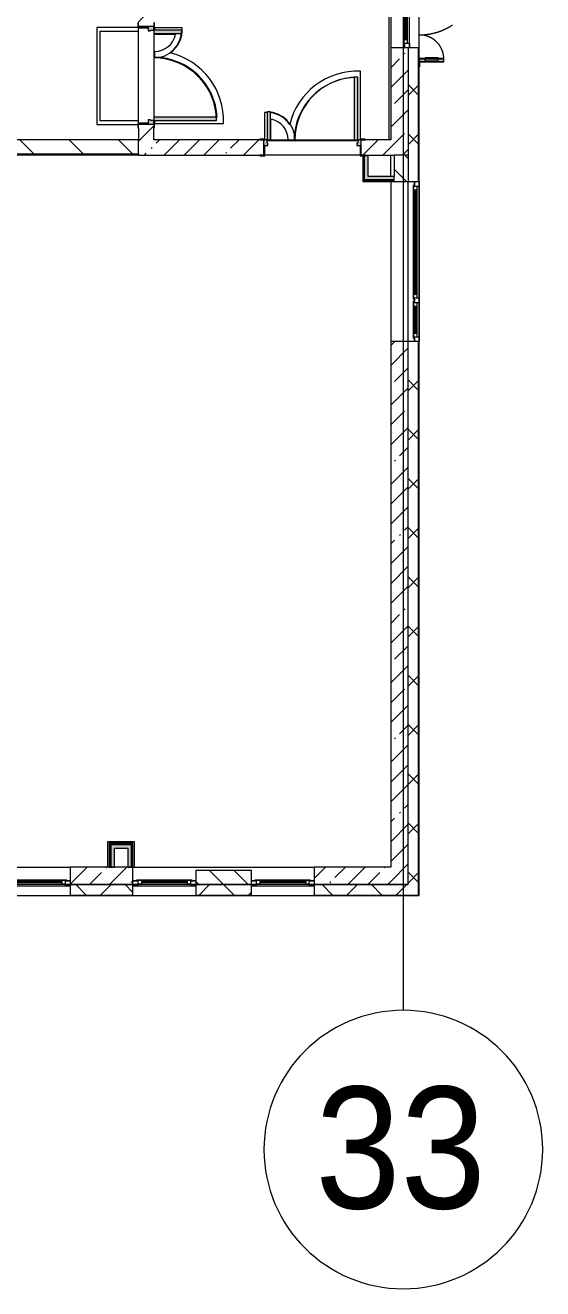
# Model space of a CAD drawing. Header units: millimetres. Extents: x -3245 to 186632, y -8553 to 29000.
# Drawn here: x 179207 to 186632, y -5906 to 12246 of the extents above; entities that cross this region are included whole.
import ezdxf

# ---------------------------------------------------------------- set-up
doc = ezdxf.new("R2010")
doc.units = ezdxf.units.MM
doc.linetypes.add('200_ШТРИХ__ш1_п0_6_', pattern=[800, 500, -300])
doc.linetypes.add('Осевая', pattern=[3175, 635, -476.25, 1587.5, -476.25])
for name, color, linetype, lineweight in [('A-DETL-MBND-1', 7, '200_ШТРИХ__ш1_п0_6_', 9), ('A-GLAZ-2', 7, 'Continuous', 5), ('A-WALL', 7, 'Continuous', 9), ('A-WALL-7', 7, 'Continuous', 5), ('I-WALL-29', 7, 'Continuous', 5), ('S-COLS-2', 7, 'Continuous', 5), ('Оси', 7, 'Continuous', 9), ('Оси-1', 7, 'Continuous', 20), ('Оси-2', 7, 'Осевая', 9)]:
    doc.layers.add(name, color=color, linetype=linetype, lineweight=lineweight)
for name, color, linetype, lineweight, true_color in [('A-DOOR-2', 7, 'Continuous', 5, 0xaaaaaa), ('A-DOOR-3', 7, 'Continuous', 5, 0xe2e2e2), ('A-DOOR-FRAM-2', 7, 'Continuous', 5, 0xe2e2e2), ('A-DOOR-FRAM-3', 7, 'Continuous', 5, 0xaaaaaa), ('A-FLOR-2', 7, 'Continuous', 5, 0xaaaaaa), ('I-WALL-28', 7, 'Continuous', 9, 0xe7e7e7)]:
    doc.layers.add(name, color=color, linetype=linetype, lineweight=lineweight, true_color=true_color)
doc.styles.add('Arial_1', font='arial.ttf', dxfattribs={"width": 0.9, "height": 1750})
pattern_1 = [(135, (59622.45, 0), (-176.7767, -176.7767), [])]
pattern_2 = [(45, (59622.45, 0), (-353.5534, 353.5534), []), (135, (59622.45, 0), (-353.5534, -353.5534), [])]
pattern_3 = [(45, (59622.45, 0), (-285.1231, 285.1231), []), (45, (59907.57, 0), (-285.1231, 285.1231), [504.031, -100.806, 16.764, -84.042])]
pattern_4 = [(45, (59622.45, 0), (-530.33, 530.33), []), (135, (59622.45, 0), (-530.33, -530.33), [])]

# ---------------------------------------------------------------- blocks, each defined once
blk = doc.blocks.new('110_Дверь_СКБ_2Ст - Д-5_п_ Из игровой в коридор-32679362-2_4_1_птичка')
at = {"layer": 'A-DOOR-3'}
for points in [[(612.5, 110), (662.5, 110), (662.5, 1010), (612.5, 1010), (612.5, 152.6)], [(-587.5, 110), (-587.5, 510), (-637.5, 510), (-637.5, 110)], [(712.5, -110), (712.5, 30), (697.5, 30), (697.5, -110)]]:
    blk.add_hatch(color=256, dxfattribs=at).paths.add_polyline_path(points)
h = blk.add_hatch(color=256, dxfattribs=at)
h.paths.add_polyline_path([(652.5, 30), (712.5, 30), (712.5, 110), (662.5, 110), (662.5, 60), (652.5, 60)])
h.paths.add_polyline_path([(-687.5, 30), (-627.5, 30), (-627.5, 60), (-637.5, 60), (-637.5, 110), (-687.5, 110)])
at = {"layer": 'A-DOOR-FRAM-2'}
for points in [[(-672.5, 110), (-672.5, 118), (-742.5, 118), (-742.5, 110)], [(-672.5, -110), (-672.5, 30), (-687.5, 30), (-687.5, -110)], [(767.5, 110), (767.5, 118), (697.5, 118), (697.5, 110)], [(-672.5, -118), (-672.5, -110), (-742.5, -110), (-742.5, -118)], [(767.5, -118), (767.5, -110), (697.5, -110), (697.5, -118)]]:
    blk.add_hatch(color=256, dxfattribs=at).paths.add_polyline_path(points)
at = {"layer": 'A-DOOR-2'}
for p, q in [((662.5, 1010), (612.5, 1010)), ((612.5, 1010), (612.5, 110)), ((662.5, 110), (662.5, 1010)), ((-637.5, 510), (-637.5, 110)), ((-587.5, 510), (-637.5, 510)), ((-587.5, 110), (-587.5, 510)), ((-637.5, 110), (-587.5, 110)), ((612.5, 110), (662.5, 110))]:
    blk.add_line(p, q, dxfattribs=at)
for centre, radius, start, end in [((662.5, 110), 900, 90, 180), ((-637.5, 110), 400, 360, 90)]:
    blk.add_arc(centre, radius, start, end, dxfattribs=at)
at = {"layer": 'A-DOOR-FRAM-3'}
for p, q in [((-672.5, 118), (-742.5, 118)), ((-742.5, 118), (-742.5, 110)), ((-742.5, 110), (-672.5, 110)), ((-637.5, 110), (-687.5, 110)), ((-687.5, 110), (-687.5, 30)), ((-687.5, 30), (-627.5, 30)), ((-672.5, 30), (-687.5, 30)), ((-687.5, 30), (-687.5, -110)), ((-672.5, 110), (-672.5, 118)), ((-672.5, -110), (-672.5, 30)), ((-637.5, 60), (-637.5, 110)), ((-627.5, 60), (-637.5, 60)), ((-627.5, 30), (-627.5, 60)), ((662.5, 60), (652.5, 60)), ((652.5, 60), (652.5, 30)), ((652.5, 30), (712.5, 30)), ((662.5, 110), (662.5, 60)), ((712.5, 110), (662.5, 110)), ((767.5, 118), (697.5, 118)), ((697.5, 118), (697.5, 110)), ((697.5, 110), (767.5, 110)), ((712.5, 30), (697.5, 30)), ((697.5, 30), (697.5, -110)), ((712.5, 30), (712.5, 110)), ((712.5, -110), (712.5, 30)), ((767.5, 110), (767.5, 118)), ((-672.5, -110), (-742.5, -110)), ((-742.5, -110), (-742.5, -118)), ((-742.5, -118), (-672.5, -118)), ((-687.5, -110), (-672.5, -110)), ((-672.5, -118), (-672.5, -110)), ((697.5, -110), (712.5, -110)), ((767.5, -110), (697.5, -110)), ((697.5, -110), (697.5, -118)), ((697.5, -118), (767.5, -118)), ((767.5, -118), (767.5, -110))]:
    blk.add_line(p, q, dxfattribs=at)
blk = doc.blocks.new('120_Окно_СКБ_1Ст - 120_Окно_СКБ_1Ст 900х2500_h_ с форточкой-22876038-2_4_1_птичка')
at = {"layer": 'A-GLAZ-2'}
for p, q in [((-450, -127), (-450, -57)), ((-450, -57), (-380, -57)), ((450, -57), (-450, -57)), ((-380, -127), (-450, -127)), ((-450, -127), (-400, -127)), ((-380, -127), (-400, -127)), ((-400, -127), (-400, -137)), ((-400, -137), (400, -137)), ((400, -137), (-400, -137)), ((-380, -57), (-380, -127)), ((380, -87), (-380, -87)), ((-380, -87), (-380, -127)), ((-330, -137), (-330, -87)), ((-330, -107), (330, -107)), ((330, -117), (-330, -117)), ((330, -137), (330, -87)), ((380, -127), (380, -57)), ((380, -57), (450, -57)), ((380, -127), (380, -87)), ((450, -127), (380, -127)), ((400, -127), (380, -127)), ((400, -127), (450, -127)), ((400, -137), (400, -127)), ((450, -57), (450, -127))]:
    blk.add_line(p, q, dxfattribs=at)
blk = doc.blocks.new('110_Дверь_СКБ_2Ст - Д-1_л_Лестничная клетка EIS60 2-32142534-2_4_1_птичка')
at = {"layer": 'A-DOOR-3'}
for points in [[(662, 110), (662, 1010), (612, 1010), (612, 110)], [(-588, 510), (-638, 510), (-638, 110), (-588, 110), (-588, 433)], [(712, 30), (697, 30), (697, -110), (712, -110), (712, -31)]]:
    blk.add_hatch(color=256, dxfattribs=at).paths.add_polyline_path(points)
h = blk.add_hatch(color=256, dxfattribs=at)
h.paths.add_polyline_path([(712, 110), (662, 110), (662, 60), (652, 60), (652, 30), (712, 30)])
h.paths.add_polyline_path([(-628, 30), (-628, 60), (-638, 60), (-638, 110), (-688, 110), (-688, 30)])
at = {"layer": 'A-DOOR-FRAM-2'}
for points in [[(-673, 110), (-673, 118), (-743, 118), (-743, 110)], [(-673, 30), (-688, 30), (-688, -110), (-673, -110), (-673, -31)], [(767, 110), (767, 118), (697, 118), (697, 110)], [(-673, -110), (-743, -110), (-743, -118), (-673, -118)], [(767, -118), (767, -110), (697, -110), (697, -118)]]:
    blk.add_hatch(color=256, dxfattribs=at).paths.add_polyline_path(points)
at = {"layer": 'A-DOOR-2'}
for p, q in [((662, 1010), (612, 1010)), ((612, 1010), (612, 110)), ((662, 110), (662, 1010)), ((-638, 510), (-638, 110)), ((-588, 510), (-638, 510)), ((-588, 110), (-588, 510)), ((-638, 110), (-588, 110)), ((612, 110), (662, 110))]:
    blk.add_line(p, q, dxfattribs=at)
for centre, radius, start, end in [((662, 110), 900, 90, 180), ((-638, 110), 400, 360, 90)]:
    blk.add_arc(centre, radius, start, end, dxfattribs=at)
at = {"layer": 'A-DOOR-FRAM-3'}
for p, q in [((-673, 118), (-743, 118)), ((-743, 118), (-743, 110)), ((-743, 110), (-673, 110)), ((-638, 110), (-688, 110)), ((-688, 110), (-688, 30)), ((-688, 30), (-628, 30)), ((-673, 30), (-688, 30)), ((-688, 30), (-688, -110)), ((-673, 110), (-673, 118)), ((-673, -110), (-673, 30)), ((-638, 60), (-638, 110)), ((-628, 60), (-638, 60)), ((-628, 30), (-628, 60)), ((662, 60), (652, 60)), ((652, 60), (652, 30)), ((652, 30), (712, 30)), ((662, 110), (662, 60)), ((712, 110), (662, 110)), ((767, 118), (697, 118)), ((697, 118), (697, 110)), ((697, 110), (767, 110)), ((712, 30), (697, 30)), ((697, 30), (697, -110)), ((712, 30), (712, 110)), ((712, -110), (712, 30)), ((767, 110), (767, 118)), ((-673, -110), (-743, -110)), ((-743, -110), (-743, -118)), ((-743, -118), (-673, -118)), ((-688, -110), (-673, -110)), ((-673, -118), (-673, -110)), ((697, -110), (712, -110)), ((767, -110), (697, -110)), ((697, -110), (697, -118)), ((697, -118), (767, -118)), ((767, -118), (767, -110))]:
    blk.add_line(p, q, dxfattribs=at)
blk = doc.blocks.new('120_Окно_СКБ_1Ст - 120_Окно_СКБ_1Ст 1200х2500_h_ с форточкой2-24160662-2_4_1_птичка')
at = {"layer": 'A-GLAZ-2'}
for p, q in [((-600, -127), (-600, -57)), ((-600, -57), (-530, -57)), ((600, -57), (-600, -57)), ((-530, -127), (-600, -127)), ((-600, -127), (-550, -127)), ((-530, -127), (-550, -127)), ((-550, -127), (-550, -137)), ((-550, -137), (550, -137)), ((550, -137), (-550, -137)), ((-530, -57), (-530, -127)), ((530, -87), (-530, -87)), ((-530, -87), (-530, -127)), ((-480, -137), (-480, -87)), ((-480, -107), (480, -107)), ((480, -117), (-480, -117)), ((480, -137), (480, -87)), ((530, -127), (530, -57)), ((530, -57), (600, -57)), ((530, -127), (530, -87)), ((600, -127), (530, -127)), ((550, -127), (530, -127)), ((550, -127), (600, -127)), ((550, -137), (550, -127)), ((600, -57), (600, -127))]:
    blk.add_line(p, q, dxfattribs=at)
blk = doc.blocks.new('120_Окно_СКБ_2Ст_Фрамуга сверху - 120_Окно_СКБ_2Ст_2300х2500_h_ ДОО-22877051-2_4_1_птичка')
at = {"layer": 'A-GLAZ-2'}
for p, q in [((-1150, 13), (-1150, 83)), ((-1150, 83), (-1080, 83)), ((1150, 83), (-1150, 83)), ((-1080, 13), (-1150, 13)), ((-1150, 13), (-1100, 13)), ((-1080, 13), (-1100, 13)), ((-1100, 13), (-1100, 3)), ((-1100, 3), (540, 3)), ((540, 3), (-1100, 3)), ((-1080, 83), (-1080, 13)), ((-1080, 83), (1080, 83)), ((520, 53), (-1080, 53)), ((-1080, 53), (-1080, 13)), ((-1030, 3), (-1030, 53)), ((-1030, 33), (470, 33)), ((470, 23), (-1030, 23)), ((470, 3), (470, 53)), ((520, 13), (520, 83)), ((520, 83), (590, 83)), ((520, 13), (520, 53)), ((590, 13), (520, 13)), ((540, 13), (520, 13)), ((540, 13), (570, 13)), ((540, 13), (570, 13)), ((540, 3), (540, 13)), ((590, 13), (570, 13)), ((570, 13), (570, 3)), ((570, 3), (1100, 3)), ((1100, 3), (570, 3)), ((590, 83), (590, 13)), ((1080, 53), (590, 53)), ((590, 53), (590, 13)), ((640, 3), (640, 53)), ((640, 33), (1030, 33)), ((1030, 23), (640, 23)), ((1030, 3), (1030, 53)), ((1080, 13), (1080, 83)), ((1080, 83), (1150, 83)), ((1080, 13), (1080, 53)), ((1150, 13), (1080, 13)), ((1100, 13), (1080, 13)), ((1100, 13), (1150, 13)), ((1100, 3), (1100, 13)), ((1150, 83), (1150, 13))]:
    blk.add_line(p, q, dxfattribs=at)
blk = doc.blocks.new('Дверь_Витражная_СКБ_2Ст - ВН-6-31912847-2_4_1_птичка')
at = {"layer": 'A-DETL-MBND-1'}
for points in [[(-643, -370), (-598, -370), (-598, -20), (-643, -20)], [(562, -884), (607, -884), (607, -20), (562, -20)]]:
    blk.add_hatch(color=256, dxfattribs=at).paths.add_polyline_path(points)
for p, q in [((-607, -20), (-715, -20)), ((-715, -20), (-607, -20)), ((-598, -20), (-643, -20)), ((-643, -370), (-643, -20)), ((-598, -20), (-643, -20)), ((-643, -20), (-643, -370)), ((-643, -100), (-598, -100)), ((-633, -290), (-633, -100)), ((-607, -370), (-607, -20)), ((-598, -370), (-598, -20)), ((-598, -370), (-598, -20)), ((-589, -290), (-589, -100)), ((553, -804), (553, -100)), ((562, -20), (607, -20)), ((562, -884), (562, -20)), ((562, -20), (562, -884)), ((607, -20), (562, -20)), ((607, -100), (562, -100)), ((597, -804), (597, -100)), ((607, -884), (607, -20)), ((607, -884), (607, -20)), ((607, -20), (715, -20)), ((607, -20), (715, -20)), ((607, -884), (607, -20)), ((-643, -290), (-598, -290)), ((-643, -370), (-598, -370)), ((-643, -370), (-598, -370)), ((607, -804), (562, -804)), ((607, -884), (562, -884)), ((562, -884), (607, -884))]:
    blk.add_line(p, q, dxfattribs=at)
for centre, radius, start, end in [((-607, -20), 350, 270, 0), ((607, -20), 864, 180, 270)]:
    blk.add_arc(centre, radius, start, end, dxfattribs=at)
blk = doc.blocks.new('Ось сетки - D8-29747960-2_4_1_птичка')
at = {"layer": 'Оси-1'}
for start, end in [(360, 180), (180, 360)]:
    blk.add_arc((0, 0), 4, start, end, dxfattribs=at)

msp = doc.modelspace()

# ---------------------------------------------------------------- hatches: boundary and pattern name
at = {"layer": 'A-WALL-7'}
h = msp.add_hatch(dxfattribs=at)
h.set_pattern_fill('FP_123', color=256, style=0, pattern_type=2)
h.set_pattern_definition(pattern_2)
h.paths.add_polyline_path([(184702.4, -250), (184852.4, -250), (184852.4, 7700), (184702.4, 7700), (184702.4, -100)])
h.paths.add_polyline_path([(184852.4, 10000), (184852.4, 11920), (184702.4, 11920), (184702.4, 10000)])
h.paths.add_polyline_path([(184852.4, 13120), (184852.4, 21400), (184702.4, 21400), (184702.4, 13120)])
h = msp.add_hatch(dxfattribs=at)
h.set_pattern_fill('FP_133', color=256, style=0, pattern_type=2)
h.set_pattern_definition(pattern_1)
h.paths.add_polyline_path([(184622, 10000), (184702.4, 10000), (184702.4, 10380), (184502.4, 10380), (184502.4, 10000)])
h = msp.add_hatch(dxfattribs=at)
h.set_pattern_fill('FP_133', color=256, style=0, pattern_type=2)
h.set_pattern_definition(pattern_1)
h.paths.add_polyline_path([(181652.4, -100), (182452.4, -100), (182452.4, 100), (181652.4, 100)])
h.paths.add_polyline_path([(169781.6, -100), (169852.4, -100), (169852.4, 100), (168552.4, 100), (168552.4, -100), (169317.9, -100)])
h.paths.add_polyline_path([(178593.1, -100), (178952.4, -100), (178952.4, 100), (178452.4, 100), (178452.4, -100)])
h.paths.add_polyline_path([(173302.4, -100), (173302.4, 100), (173052.4, 100), (173052.4, -100)])
h.paths.add_polyline_path([(174202.4, -100), (175252.4, -100), (175252.4, 100), (174202.4, 100)])
h.paths.add_polyline_path([(154402.4, -100), (154402.4, 100), (154152.4, 100), (154152.4, -100)])
h.paths.add_polyline_path([(155405.1, -100), (158652.4, -100), (158651.4, 100), (155302.4, 100), (155302.4, -100)])
h.paths.add_polyline_path([(162252.4, -100), (162502.4, -100), (162502.4, 100), (162252.4, 100)])
h.paths.add_polyline_path([(164216.5, -100), (164452.4, -100), (164452.4, 100), (163402.4, 100), (163402.4, -100)])
h.paths.add_polyline_path([(160452.4, -100), (161352.4, -100), (161352.4, 100), (160452.4, 100)])
h.paths.add_polyline_path([(152158.8, -100), (152352.4, -100), (152352.4, 100), (151552.4, 100), (151552.4, -100), (151718.2, -100)])
h = msp.add_hatch(dxfattribs=at)
h.set_pattern_fill('FP_123', color=256, style=0, pattern_type=2)
h.set_pattern_definition(pattern_2)
h.paths.add_polyline_path([(181839.4, -250), (182452.4, -250), (182452.4, -100), (181652.4, -100), (181652.4, -250)])
h.paths.add_polyline_path([(179984.4, -250), (180752.4, -250), (180752.4, -100), (179852.4, -100), (179852.4, -250)])
h.paths.add_polyline_path([(184622, -250), (184702.4, -250), (184702.4, -100), (183352.4, -100), (183352.4, -250), (183694.4, -250)])
h.paths.add_polyline_path([(172152.4, -250), (173302.4, -250), (173302.4, -100), (172152.4, -100)])
h.paths.add_polyline_path([(166999.1, -250), (167652.4, -250), (167652.4, -100), (166752.4, -100), (166752.4, -250)])
h.paths.add_polyline_path([(168552.4, -250), (169852.4, -250), (169852.4, -100), (168552.4, -100)])
h.paths.add_polyline_path([(174202.4, -250), (175252.4, -250), (175252.4, -100), (174202.4, -100)])
h.paths.add_polyline_path([(178952.4, -250), (178952.4, -100), (177552.4, -100), (177552.4, -250), (178593.1, -250)])
h.paths.add_polyline_path([(161434, -250), (162502.4, -250), (162502.4, -100), (160452.4, -100), (160452.4, -250), (161352.4, -250)])
h.paths.add_polyline_path([(163402.4, -250), (164452.4, -250), (164452.4, -100), (163402.4, -100)])
h.paths.add_polyline_path([(158652.4, -250), (159552.4, -250), (159552.4, -100), (155302.4, -100), (155302.4, -250), (158651.4, -250)])
h.paths.add_polyline_path([(153252.4, -250), (154402.4, -250), (154402.4, -100), (153252.4, -100)])
h.paths.add_polyline_path([(148832.4, -250), (150652.4, -250), (150652.4, -100), (148832.4, -100)])
h.paths.add_polyline_path([(151695, -250), (152352.4, -250), (152352.4, -100), (151552.4, -100), (151552.4, -250)])
at = {"layer": 'I-WALL-28'}
for points in [[(184127.4, 10025), (184127.4, 10370), (184077.4, 10370), (184077.4, 10025)], [(184127.4, 10025), (184502.4, 10025), (184502.4, 10075), (184127.4, 10075), (184127.4, 10064.1)], [(180677.4, 425), (180677.4, 475), (180437.4, 475), (180437.4, 425), (180487.4, 425)], [(180487.4, 150), (180487.4, 425), (180437.4, 425), (180437.4, 150), (180448.1, 150)], [(180677.4, 150), (180727.4, 150), (180727.4, 475), (180677.4, 475), (180677.4, 230.5)]]:
    msp.add_hatch(color=256, dxfattribs=at).paths.add_polyline_path(points)
at = {"layer": 'I-WALL-29'}
h = msp.add_hatch(dxfattribs=at)
h.set_pattern_fill('FP_131', color=256, style=0, pattern_type=2)
h.set_pattern_definition(pattern_3)
h.paths.add_polyline_path([(184622, 10600), (184702.4, 10600), (184702.4, 11920), (184452.4, 11920), (184452.4, 10600)])
h.paths.add_polyline_path([(184702.4, 13120), (184702.4, 21400), (184452.4, 21400), (184452.4, 13120), (184622, 13120)])
h = msp.add_hatch(dxfattribs=at)
h.set_pattern_fill('FP_131', color=256, style=0, pattern_type=2)
h.set_pattern_definition(pattern_3)
h.paths.add_polyline_path([(180911.9, 10600), (181052.4, 10600), (181052.4, 10825), (180832.4, 10825), (180832.4, 10600)])
h.paths.add_polyline_path([(180911.9, 12225), (181052.4, 12225), (181052.4, 13400), (180832.4, 13400), (180832.4, 12225)])
h.paths.add_polyline_path([(180845.6, 13900), (181052.4, 13900), (181052.4, 18600), (180832.4, 18600), (180832.4, 13900)])
h = msp.add_hatch(dxfattribs=at)
h.set_pattern_fill('FP_134', color=256, style=0, pattern_type=2)
h.set_pattern_definition([(135, (59622.45, 0), (-353.5534, -353.5534), [])])
h.paths.add_polyline_path([(178952.4, 10400), (180832.4, 10400), (180832.4, 10600), (178952.4, 10600)])
h.paths.add_polyline_path([(166999.1, 10400), (167327.4, 10400), (167327.4, 10600), (166972.4, 10600), (166972.4, 10400)])
h.paths.add_polyline_path([(171172.9, 10400), (171552.4, 10400), (171552.4, 10600), (170802.4, 10600), (170802.4, 10400), (170832.4, 10400)])
h.paths.add_polyline_path([(168727.4, 10400), (169852.4, 10400), (169852.4, 10600), (168727.4, 10600), (168727.4, 10520)])
h = msp.add_hatch(dxfattribs=at)
h.set_pattern_fill('FP_131', color=256, style=0, pattern_type=2)
h.set_pattern_definition(pattern_3)
h.paths.add_polyline_path([(180832.4, 10380), (182627.4, 10380), (182627.4, 10600), (180832.4, 10600), (180832.4, 10400)])
h.paths.add_polyline_path([(184702.4, 10380), (184702.4, 10600), (184027.4, 10600), (184027.4, 10380), (184622, 10380)])
h = msp.add_hatch(dxfattribs=at)
h.set_pattern_fill('FP_227', color=256, style=0, pattern_type=2)
h.set_pattern_definition(pattern_4)
h.paths.add_polyline_path([(184064.9, 10000), (184064.9, 10370), (184052.4, 10370), (184052.4, 10000)])
h = msp.add_hatch(dxfattribs=at)
h.set_pattern_fill('FP_227', color=256, style=0, pattern_type=2)
h.set_pattern_definition(pattern_4)
h.paths.add_polyline_path([(184077.4, 10012.5), (184077.4, 10370), (184064.9, 10370), (184064.9, 10012.5)])
h = msp.add_hatch(dxfattribs=at)
h.set_pattern_fill('FP_227', color=256, style=0, pattern_type=2)
h.set_pattern_definition(pattern_4)
h.paths.add_polyline_path([(184064.9, 10000), (184502.4, 10000), (184502.4, 10012.5), (184064.9, 10012.5)])
h = msp.add_hatch(dxfattribs=at)
h.set_pattern_fill('FP_227', color=256, style=0, pattern_type=2)
h.set_pattern_definition(pattern_4)
h.paths.add_polyline_path([(184502.4, 10012.5), (184502.4, 10025), (184077.4, 10025), (184077.4, 10012.5), (184127.4, 10012.5)])
h = msp.add_hatch(dxfattribs=at)
h.set_pattern_fill('FP_131', color=256, style=0, pattern_type=2)
h.set_pattern_definition(pattern_3)
h.paths.add_polyline_path([(184452.4, -100), (184702.4, -100), (184702.4, 7700), (184452.4, 7700), (184452.4, 150)])
h = msp.add_hatch(dxfattribs=at)
h.set_pattern_fill('FP_227', color=256, style=0, pattern_type=2)
h.set_pattern_definition(pattern_4)
h.paths.add_polyline_path([(180727.4, 150), (180739.9, 150), (180739.9, 487.5), (180727.4, 487.5), (180727.4, 230.5)])
h = msp.add_hatch(dxfattribs=at)
h.set_pattern_fill('FP_227', color=256, style=0, pattern_type=2)
h.set_pattern_definition(pattern_4)
h.paths.add_polyline_path([(180739.9, 150), (180752.4, 150), (180752.4, 500), (180739.9, 500), (180739.9, 230.5)])
h = msp.add_hatch(dxfattribs=at)
h.set_pattern_fill('FP_131', color=256, style=0, pattern_type=2)
h.set_pattern_definition(pattern_3)
h.paths.add_polyline_path([(184452.4, -100), (184452.4, 150), (183352.4, 150), (183352.4, -100), (183694.4, -100)])
at = {"layer": 'S-COLS-2'}
h = msp.add_hatch(dxfattribs=at)
h.set_pattern_fill('FP_131', color=256, style=0, pattern_type=2)
h.set_pattern_definition(pattern_3)
h.paths.add_polyline_path([(179852.4, -100), (180752.4, -100), (180752.4, 150), (179852.4, 150)])

# ---------------------------------------------------------------- linework, layer by layer
at = {"layer": 'A-FLOR-2'}
for p, q in [((184431.4, 10600), (184431.4, 13450)), ((180232.4, 12211.1), (180232.4, 10821.8)), ((180824.4, 12211.1), (180232.4, 12211.1)), ((180832.4, 12161.1), (180832.4, 12210)), ((181456.3, 12208.3), (181062.7, 12208.3)), ((181062.7, 12208.3), (181062.7, 12175)), ((180282.4, 10871.8), (180282.4, 12161.1)), ((180282.4, 12161.1), (180832.4, 12161.1)), ((181062.7, 12125), (181062.7, 12118.3)), ((181062.7, 12118.3), (181362.5, 12118.3)), ((181062.7, 11869.8), (181062.7, 11786.7)), ((183926.3, 11495.1), (183926.3, 10597.4)), ((184016.3, 10608), (184016.3, 11585.5)), ((181960.5, 10924.2), (181952.4, 10924.2)), ((182642.2, 10990.9), (182642.2, 10608)), ((182732.2, 10597.4), (182732.2, 10897.1)), ((180232.4, 10821.8), (180824.4, 10821.8)), ((180832.4, 10871.8), (180282.4, 10871.8)), ((180832.4, 10840), (180832.4, 10871.8)), ((181062.7, 10875), (181062.7, 10834.2)), ((181062.7, 10834.2), (182050.8, 10834.2)), ((182677.4, 10597.4), (182732.2, 10597.4)), ((182677.4, 10590), (183977.4, 10590)), ((182980.8, 10597.4), (183063.8, 10597.4)), ((183926.3, 10597.4), (183977.4, 10597.4)), ((180832.4, 10380), (178952.4, 10380)), ((180391.4, 150), (180391.4, 521)), ((180391.4, 521), (180771.4, 521)), ((180771.4, 521), (180771.4, 150))]:
    msp.add_line(p, q, dxfattribs=at)
for centre, radius, start, end in [((181062.7, 12174.8), 395, 304.42231, 4.87345), ((181062.7, 12174.8), 305, 270, 349.33549), ((181051.7, 10876.8), 1000, 357.56236, 76.45029), ((181051.7, 10876.8), 910, 2.99005, 89.3074), ((183973.8, 10586.4), 1000, 87.56236, 166.45029), ((183973.8, 10586.4), 910, 92.99005, 179.3074), ((182675.8, 10597.4), 395, 89.75521, 94.87345), ((182675.8, 10597.4), 395, 34.42231, 82.4559), ((182675.8, 10597.4), 305, 360, 79.33549)]:
    msp.add_arc(centre, radius, start, end, dxfattribs=at)
at = {"layer": 'A-WALL'}
for p, q in [((184702.4, 11920), (184702.4, 10600)), ((184852.4, 10000), (184852.4, 11920)), ((184855.4, 10000), (184855.4, 11920)), ((180832.4, 10400), (180832.4, 10600)), ((184064.9, 10012.5), (184064.9, 10370)), ((184077.4, 10025), (184077.4, 10370)), ((184702.4, 10380), (184502.4, 10380)), ((184702.4, 10380), (184702.4, 10000)), ((184502.4, 10012.5), (184064.9, 10012.5)), ((184502.4, 10025), (184077.4, 10025)), ((184852.4, -250), (184852.4, 7700)), ((184855.4, -253), (184855.4, 7700)), ((180424.9, 487.5), (180739.9, 487.5)), ((180424.9, 150), (180424.9, 487.5)), ((180437.4, 475), (180727.4, 475)), ((180437.4, 150), (180437.4, 475)), ((180727.4, 475), (180727.4, 150)), ((180739.9, 487.5), (180739.9, 150)), ((181652.4, -100), (182452.4, -100)), ((182452.4, -100), (181652.4, -100)), ((179852.4, -250), (180752.4, -250)), ((179852.4, -253), (180752.4, -253)), ((181652.4, -250), (182452.4, -250)), ((181652.4, -253), (182452.4, -253)), ((183352.4, -250), (184852.4, -250)), ((183352.4, -253), (184855.4, -253))]:
    msp.add_line(p, q, dxfattribs=at)
at = {"layer": 'A-WALL-7'}
for p, q in [((184860.4, -258), (184860.4, 21558)), ((184860.4, 11920), (184702.4, 11920)), ((184702.4, 10600), (184702.4, 10380)), ((184502.4, 10380), (184502.4, 10075)), ((184502.4, 10000), (184860.4, 10000)), ((184860.4, 7700), (184702.4, 7700)), ((182452.4, 100), (181652.4, 100)), ((181652.4, 100), (181652.4, -258)), ((182452.4, -258), (182452.4, 100)), ((180752.4, -100), (179852.4, -100)), ((179852.4, -100), (179852.4, -258)), ((180752.4, -258), (180752.4, -100)), ((184702.4, -100), (183352.4, -100)), ((183352.4, -100), (183352.4, -258)), ((178952.4, -258), (184860.4, -258))]:
    msp.add_line(p, q, dxfattribs=at)
at = {"layer": 'I-WALL-29'}
for p, q in [((184452.4, 18412.5), (184452.4, 10600)), ((180832.4, 10871.8), (180832.4, 12161.1)), ((181052.4, 12125), (181052.4, 10925)), ((184702.4, 11920), (184452.4, 11920)), ((180832.4, 10770), (180832.4, 10600)), ((181052.4, 10600), (181052.4, 10770)), ((180832.4, 10600), (170832.4, 10600)), ((182572.4, 10600), (181052.4, 10600)), ((182732.2, 10600), (182980.5, 10600)), ((183064, 10600), (183926.3, 10600)), ((184452.4, 10600), (184082.4, 10600)), ((178952.4, 10400), (180832.4, 10400)), ((180832.4, 10400), (180832.4, 10380)), ((180832.4, 10380), (182572.4, 10380)), ((184012.4, 10380), (182642.4, 10380)), ((184052.4, 10370), (184052.4, 10000)), ((184127.4, 10370), (184052.4, 10370)), ((184082.4, 10380), (184502.4, 10380)), ((184127.4, 10075), (184127.4, 10370)), ((184452.4, 10075), (184452.4, 10380)), ((184052.4, 10000), (184502.4, 10000)), ((184502.4, 10075), (184127.4, 10075)), ((184452.4, 10000), (184452.4, 150)), ((184502.4, 10000), (184502.4, 10075)), ((184702.4, -100), (184702.4, 10000)), ((184702.4, 7700), (184452.4, 7700)), ((180752.4, 500), (180412.4, 500)), ((180412.4, 500), (180412.4, 150)), ((180487.4, 425), (180677.4, 425)), ((180487.4, 150), (180487.4, 425)), ((180677.4, 425), (180677.4, 150)), ((180752.4, 150), (180752.4, 500)), ((178452.4, 150), (179852.4, 150)), ((180412.4, 150), (180487.4, 150)), ((180677.4, 150), (180752.4, 150)), ((180752.4, 150), (183352.4, 150)), ((184452.4, 150), (183352.4, 150)), ((183352.4, 150), (183352.4, -100)), ((179852.4, -100), (178952.4, -100)), ((181652.4, -100), (180752.4, -100)), ((183352.4, -100), (182452.4, -100)), ((183352.4, -100), (184702.4, -100))]:
    msp.add_line(p, q, dxfattribs=at)
at = {"layer": 'S-COLS-2'}
for p, q in [((180752.4, 150), (179852.4, 150)), ((179852.4, 150), (179852.4, -100)), ((180752.4, -100), (180752.4, 150)), ((179852.4, -100), (180752.4, -100))]:
    msp.add_line(p, q, dxfattribs=at)
at = {"layer": 'Оси'}
for p, q in [((184632.4, 10029.8), (184632.4, 21915.1)), ((184632.4, -1906.3), (184632.4, 9979))]:
    msp.add_line(p, q, dxfattribs=at)
at = {"layer": 'Оси-2'}
msp.add_line((184632.4, 9979), (184632.4, 10029.8), dxfattribs=at)

# ---------------------------------------------------------------- block references
at = {"layer": 'A-DETL-MBND-1', "rotation": 89.99999999999957}
msp.add_blockref('Дверь_Витражная_СКБ_2Ст - ВН-6-31912847-2_4_1_птичка', (184843.4, 12365), dxfattribs=at)
at = {"layer": 'A-DOOR-2', "rotation": 269.9999999999999}
msp.add_blockref('110_Дверь_СКБ_2Ст - Д-1_л_Лестничная клетка EIS60 2-32142534-2_4_1_птичка', (180942.4, 11537.5), dxfattribs=at)
at = {"layer": 'A-DOOR-2'}
msp.add_blockref('110_Дверь_СКБ_2Ст - Д-5_п_ Из игровой в коридор-32679362-2_4_1_птичка', (183314.9, 10490), dxfattribs=at)
at = {"layer": 'A-GLAZ-2'}
for name, p, rotation in [('120_Окно_СКБ_1Ст - 120_Окно_СКБ_1Ст 1200х2500_h_ с форточкой2-24160662-2_4_1_птичка', (184777.4, 12520), 269.9999999999999), ('120_Окно_СКБ_2Ст_Фрамуга сверху - 120_Окно_СКБ_2Ст_2300х2500_h_ ДОО-22877051-2_4_1_птичка', (184777.4, 8850), 269.9999999999999), ('120_Окно_СКБ_1Ст - 120_Окно_СКБ_1Ст 900х2500_h_ с форточкой-22876038-2_4_1_птичка', (179402.4, -175), 180), ('120_Окно_СКБ_1Ст - 120_Окно_СКБ_1Ст 900х2500_h_ с форточкой-22876038-2_4_1_птичка', (181202.4, -175), 180), ('120_Окно_СКБ_1Ст - 120_Окно_СКБ_1Ст 900х2500_h_ с форточкой-22876038-2_4_1_птичка', (182902.4, -175), 180)]:
    msp.add_blockref(name, p, dxfattribs=dict(at, rotation=rotation))
at = {"layer": 'Оси-1', "xscale": 499.9999999999995, "yscale": 499.9999999999995, "zscale": 499.9999999999995}
msp.add_blockref('Ось сетки - D8-29747960-2_4_1_птичка', (184632.4, -3906.3), dxfattribs=at)

# ---------------------------------------------------------------- texts
at = {"layer": 'Оси', "insert": (183369.4, -3003), "char_height": 1750, "width": 3030.379, "attachment_point": 1, "style": 'Arial_1'}
msp.add_mtext('33', dxfattribs=at)

doc.saveas('drawing.dxf')
